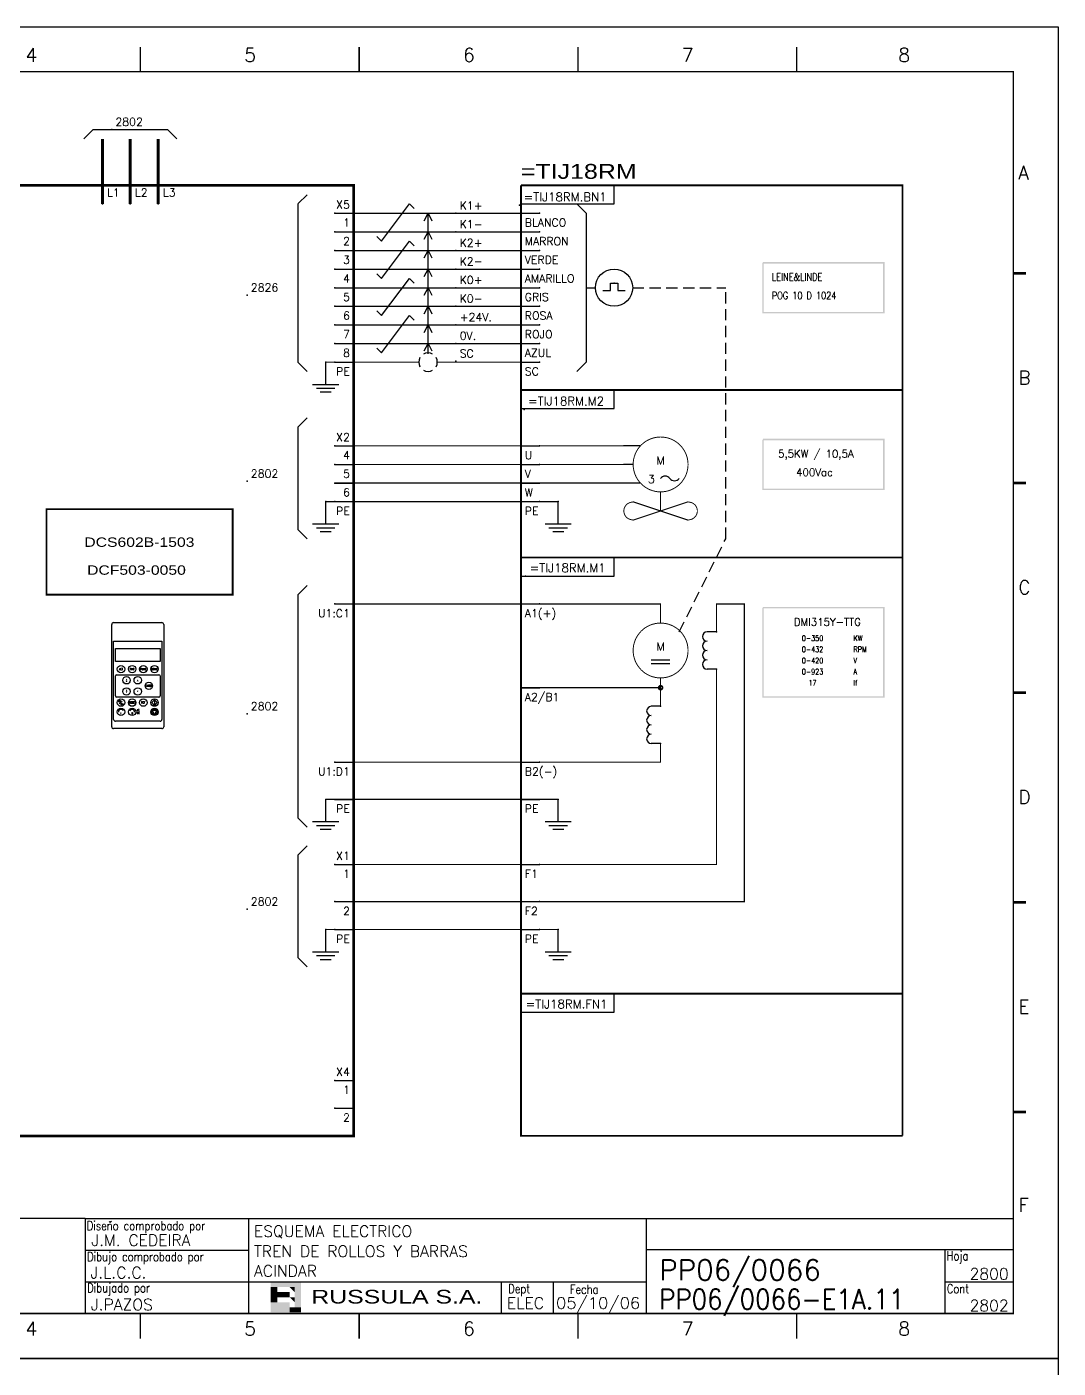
# Model space of a CAD drawing. Extents: x -4 to 416, y -4762 to 287.
# Drawn here: x 186.3 to 416.3, y -12.4 to 286.8 of the extents above; entities that cross this region are included whole.
import ezdxf
from ezdxf.enums import TextEntityAlignment as Align

# ---------------------------------------------------------------- set-up
doc = ezdxf.new("R2010")
doc.units = 0
doc.header["$LTSCALE"] = 10
doc.header["$MEASUREMENT"] = 0
doc.linetypes.add('DASHDOT', pattern=[1, 0.5, -0.25, 0, -0.25])
doc.linetypes.add('HIDDEN', pattern=[0.375, 0.25, -0.125])
doc.layers.get('0').update_dxf_attribs({"linetype": 'CONTINUOUS'})
for name, color, linetype in [('1', 7, 'CONTINUOUS'), ('10', 5, 'CONTINUOUS'), ('102', 7, 'CONTINUOUS'), ('2', 7, 'CONTINUOUS'), ('8', 1, 'CONTINUOUS'), ('9', 6, 'CONTINUOUS'), ('DIBUJO', 7, 'CONTINUOUS'), ('NODE', 7, 'CONTINUOUS')]:
    doc.layers.add(name, color=color, linetype=linetype)
doc.styles.add('HELV', font='HELVBLD.SHX', dxfattribs={"width": 1.2})
doc.styles.add('HELVETICA', font='HELV.SHX')
doc.styles.add('LABEL', font='SIMPLEX', dxfattribs={"width": 0.8, "height": 4})
doc.styles.add('ROMAND', font='ROMAND.SHX', dxfattribs={"width": 0.7})
doc.styles.add('ROMANS', font='romans')
doc.styles.get("Standard").update_dxf_attribs({"font": 'simplex'})

# ---------------------------------------------------------------- blocks, each defined once
blk = doc.blocks.new('newcajec')
at = {"layer": '1'}
for p, q in [((179.4, 20.84999999999999), (0.1303441721052074, 20.84999999999999)), ((215.2, 20.79999999999999), (215.2, 0)), ((184.6434108527132, 20.17582254554676), (184.806079472624, 20.01315011347727)), ((184.806079472624, 20.01315011347727), (185.1814685954953, 20.25090212957883)), ((179.4, 13.86666666), (215.2, 13.86666666)), ((368, 14.06084184883153), (368, 0)), ((179.4, 6.93333333), (267.6330803594942, 6.93333333)), ((267.6330803594942, 6.93333333), (302.5, 6.93333333)), ((270.6330803594942, 6.908826233307309), (270.6330803594942, 0)), ((282.0665401797471, 6.93333333), (282.0665401797471, 0)), ((368, 6.93333333), (383, 6.93333333))]:
    blk.add_line(p, q, dxfattribs=at)
for points in [[(191.5000000000001, 272.5, 0.3, 0.3, 0), (191.5000000000001, 277.9125820568927, 0.3, 0.3, 0)], [(239.5000000000001, 272.5, 0.3, 0.3, 0), (239.5000000000001, 277.9125820568927, 0.3, 0.3, 0)], [(287.5000000000001, 272.5, 0.3, 0.3, 0), (287.5000000000001, 277.9125820568927, 0.3, 0.3, 0)], [(335.5000000000001, 272.5, 0.3, 0.3, 0), (335.5000000000001, 277.9125820568927, 0.3, 0.3, 0)], [(383.0109409190372, 228.2254404700672, 0.6, 0.6, 0), (385.8182220168639, 228.2254404700672, 0.6, 0.6, 0)], [(383.0109409190372, 182.2254404700672, 0.6, 0.6, 0), (385.8182220168639, 182.2254404700672, 0.6, 0.6, 0)], [(383.0109409190372, 136.2254404700672, 0.6, 0.6, 0), (385.8182220168639, 136.2254404700672, 0.6, 0.6, 0)], [(383.0109409190372, 90.2254404700672, 0.6, 0.6, 0), (385.8182220168639, 90.2254404700672, 0.6, 0.6, 0)], [(383.0109409190372, 44.22544047006719, 0.6, 0.6, 0), (385.8182220168639, 44.22544047006719, 0.6, 0.6, 0)], [(383, 20.79999999999999, 0.3, 0.3, 0), (179.4, 20.79999999999999, 0.3, 0.3, 0), (179.4, 0, 0.3, 0.3, 0)], [(302.5, 20.79999999999999, 0.3, 0.3, 0), (302.5, 0, 0.3, 0.3, 0)], [(302.5, 14, 0.3, 0.3, 0), (383, 14, 0.3, 0.3, 0)], [(191.5000000000001, -5.50000000000002, 0.3, 0.3, 0), (191.5000000000001, -0.08741794310727435, 0.3, 0.3, 0)], [(239.5000000000001, -5.50000000000002, 0.3, 0.3, 0), (239.5000000000001, -0.08741794310727435, 0.3, 0.3, 0)], [(287.5000000000001, -5.50000000000002, 0.3, 0.3, 0), (287.5000000000001, -0.08741794310727435, 0.3, 0.3, 0)], [(335.5000000000001, -5.50000000000002, 0.3, 0.3, 0), (335.5000000000001, -0.08741794310727435, 0.3, 0.3, 0)]]:
    blk.add_lwpolyline(points, format="xyseb", dxfattribs=at)
at = {"layer": '1', "const_width": 0.3}
blk.add_lwpolyline([(0, 0), (0, 272.5), (383, 272.5), (383, 0)], close=True, dxfattribs=at)
at = {"layer": '2', "color": 14}
for p, q in [((221.418090625, 4.694274193107214), (221.418090625, 5.808488255607214)), ((221.418090625, 2.465846068107213), (221.418090625, 3.580060130607212))]:
    blk.add_line(p, q, dxfattribs=at)
for points in [[(220.05064609375, 5.808488255607214), (220.05064609375, 6.922702318107211), (226.73593046875, 5.808488255607214), (226.73593046875, 6.922702318107211)], [(221.418090625, 2.465846068107213), (220.05064609375, 2.465846068107213), (221.418090625, 5.808488255607214), (220.05064609375, 5.808488255607214)], [(221.418090625, 4.694274193107214), (224.254271875, 4.694274193107214), (221.418090625, 3.580060130607212), (224.254271875, 3.580060130607212)], [(224.254271875, 5.808488255607214), (225.3684859375, 5.808488255607214), (225.3684859375, 4.694274193107214)], [(224.254271875, 3.580060130607212), (225.3684859375, 3.580060130607212), (225.3684859375, 2.465846068107213)], [(225.3684859375, 5.808488255607214), (226.73593046875, 5.808488255607214), (225.3684859375, 1.351632005607213), (226.73593046875, 1.351632005607213)], [(224.254271875, 0.2374179431072125), (224.254271875, 2.465846068107213), (220.05064609375, 0.2374179431072125), (220.05064609375, 2.465846068107213)], [(226.73593046875, 1.351632005607213), (226.73593046875, 0.2374179431072125), (224.254271875, 1.351632005607213), (224.254271875, 0.2374179431072125)]]:
    blk.add_solid(points, dxfattribs=at)
at = {"layer": '1', "style": 'ROMANS'}
for s, p in [('4', (166.2932166301969, 274.6822757111598)), ('5', (214.2932166301969, 274.6822757111598)), ('6', (262.293216630197, 274.6822757111598)), ('7', (310.293216630197, 274.6822757111598)), ('8', (357.793216630197, 274.6822757111598)), ('A', (384.130468062106, 248.8361050328228)), ('B', (384.130468062106, 203.8361050328228)), ('C', (384.130468062106, 157.8361050328228)), ('D', (384.130468062106, 111.8361050328228)), ('E', (384.130468062106, 65.8361050328228)), ('F', (384.130468062106, 22.33610503282279)), ('4', (166.2932166301969, -4.817724288840244)), ('5', (214.2932166301969, -4.817724288840244)), ('6', (262.293216630197, -4.817724288840244)), ('7', (310.293216630197, -4.817724288840244)), ('8', (357.793216630197, -4.817724288840244))]:
    blk.add_text(s, height=3, dxfattribs=at).set_placement(p)
at = {"layer": '1', "style": 'LABEL', "width": 0.8}
for s, p in [('Diseno comprobado por', (179.7314614292997, 18.27223571085374)), ('Dibujo comprobado por', (179.8050291925395, 11.4678814488418)), ('Hoja', (368.3783582875667, 11.66394739740196)), ('Dibujado por', (179.8266890074166, 4.640500723763907)), ('Fecha', (285.7145387337263, 4.296982269486556)), ('Cont', (368.4287365512884, 4.459855685207977))]:
    blk.add_text(s, height=2, dxfattribs=at).set_placement(p)
blk.add_text('Dept', height=2, dxfattribs=at).set_placement((274.6061509242405, 4.441269529660175), align=Align.CENTER)
at = {"layer": '10', "style": 'ROMANS'}
for tag, p in [('REV41', (3.5, 18.74499999999998)), ('REV43', (77.69972273858866, 18.74499999999998)), ('REV31', (3.5, 14.58499999999999)), ('REV33', (77.69972273858866, 14.58499999999999)), ('REV21', (3.5, 10.42499999999999)), ('REV23', (77.69972273858866, 10.42499999999999)), ('REV11', (3.5, 6.265000000000002)), ('REV13', (77.69972273858866, 6.265000000000002))]:
    blk.add_attdef(tag, text='', height=2.5, dxfattribs=at).set_placement(p, align=Align.MIDDLE)
for tag, p, height in [('REV42', (7.999999999999986, 17.49499999999998), 2.5), ('SHEETNAME1', (100.5, 15.82514432423481), 2.5), ('DOCUMENTTYPE', (216.431556680333, 16.80300784715599), 2.5), ('NOTA', (305.324267012746, 15.80181941457773), 3), ('REV32', (7.999999999999986, 13.33499999999999), 2.5), ('DESIGNCHECK', (180.7368689439597, 14.83229733012664), 2.5), ('OBJECT', (216.431556680333, 12.40274635088354), 2.5), ('SHEETNAME2', (100.5, 11.66514432423481), 2.5), ('ORDER', (305.324267012746, 7.301819414577723), 4.5), ('REV22', (7.999999999999986, 9.174999999999999), 2.5), ('SHEETNAME3', (100.5, 7.505144324234807), 2.5), ('DRAWINGCHECK', (180.5313437479052, 7.714149530439984), 2.5), ('CUSTOMER', (216.431556680333, 8.084891464683468), 2.5), ('REV12', (7.999999999999986, 5.015000000000002), 2.5), ('SHEETNAME4', (100.5, 3.345144324234811), 2.5), ('USER', (180.634361454448, 0.7089454855303376), 2.5), ('DEPARTMENT', (271.9308878022507, 1.045088830057653), 2.5), ('DOCUMENT_ID', (305.324267012746, 0.9341589120460885), 4.4)]:
    blk.add_attdef(tag, p, '', height=height, dxfattribs=at)
for tag, width, p, p2 in [('REV44', 1.221199022953692, (84.52509332113708, 17.49499999999998), (98.48165358346499, 17.49499999999998)), ('REV34', 1.221199022953692, (84.52509332113708, 13.33499999999998), (98.48165358346499, 13.33499999999998)), ('REV24', 1.221199022953692, (84.52509332113708, 9.174999999999988), (98.48165358346499, 9.174999999999988)), ('REV14', 1.221199022953692, (84.52509332113708, 5.014999999999999), (98.48165358346499, 5.014999999999999)), ('CREATED2', 7.039914616041486, (282.7069601254168, 1.045088830057653), (301.1448317388588, 1.045088830057653))]:
    blk.add_attdef(tag, text='', height=2.5, dxfattribs=dict(at, width=width)).set_placement(p, p2, align=Align.FIT)
for tag, p in [('SHEET', (382, 7.433333330000005)), ('NEXTSHEET', (382, 0.5000000000000018))]:
    blk.add_attdef(tag, text='', height=2.5, dxfattribs=at).set_placement(p, align=Align.RIGHT)
at = {"layer": 'DIBUJO', "color": 14, "style": 'HELVETICA', "width": 1.3}
blk.add_text('RUSSULA S.A.', height=3, dxfattribs=at).set_placement((229, 2.191446348186597))
blk = doc.blocks.new('NOD', base_point=(237.5, 170))
at = {"layer": 'NODE'}
blk.add_point((237.5, 170), dxfattribs=at)
blk = doc.blocks.new('$PP313')
at = {"layer": '2'}
blk.add_blockref('NOD', (0, 0), dxfattribs=at)
at = {"layer": '8'}
blk.add_attdef('1A', (1, -3.324999999999989), '', height=2.15, dxfattribs=at)
at = {"layer": '9'}
blk.add_attdef('ID', (1, 1), '', height=2.15, dxfattribs=at)
blk = doc.blocks.new('$$PLU21')
blk.add_line((0, -2.5), (2.842170943040401e-14, 2.5))
at = {"layer": '2'}
for p in [(2.842170943040401e-14, 2.5), (0, -2.5)]:
    blk.add_blockref('NOD', p, dxfattribs=at)
at = {"layer": '8'}
blk.add_attdef('*A', (1.25, -0.5), '', height=2.15, dxfattribs=at)
at = {"layer": '9'}
blk.add_attdef('ID', text='', height=2.15, dxfattribs=at).set_placement((-1.25, -0.5), align=Align.RIGHT)
blk = doc.blocks.new('$060303')
at = {"layer": '2'}
for p, q in [((0, 0), (2.5, 0)), ((0, -10), (2.5, -10))]:
    blk.add_line(p, q, dxfattribs=at)
for centre, end in [((2.5, -1.25), 90), ((2.5, -3.75), 90.00000000000001), ((2.5, -6.25), 90.00000000000001), ((2.5, -8.75), 90.00000000000001)]:
    blk.add_arc(centre, 1.25, 270, end, dxfattribs=at)
for p in [(0, 0), (0, -10)]:
    blk.add_blockref('NOD', p, dxfattribs=at)
at = {"layer": '8'}
for tag, p in [('1A', (1.5, -3.324999999999989)), ('2A', (1.5, -13.32499999999999))]:
    blk.add_attdef(tag, text='', height=2.15, dxfattribs=at).set_placement(p, align=Align.RIGHT)
at = {"layer": '9'}
blk.add_attdef('ID', text='', height=2.15, dxfattribs=at).set_placement((0, 1.175000000000011), align=Align.CENTER)
blk = doc.blocks.new('$$PLR12')
blk.add_line((-2.5, 0), (2.5, 0))
at = {"layer": '2'}
for p in [(-2.5, 0), (2.5, 0)]:
    blk.add_blockref('NOD', p, dxfattribs=at)
at = {"layer": '8'}
blk.add_attdef('*A', text='', height=2.15, dxfattribs=at).set_placement((1.5, -3.574999999999989), align=Align.RIGHT)
at = {"layer": '9'}
blk.add_attdef('ID', text='', height=2.15, dxfattribs=at).set_placement((1.5, 1.25), align=Align.RIGHT)
blk = doc.blocks.new('$021501')
at = {"layer": '2'}
for p, q in [((0, -6), (0, 0)), ((-3.5, -6), (3.5, -6)), ((-2.5, -7), (2.5, -7)), ((-1.5, -8), (1.5, -8))]:
    blk.add_line(p, q, dxfattribs=at)
blk.add_blockref('NOD', (0, 0), dxfattribs=at)
blk = doc.blocks.new('$$PLL21')
blk.add_line((-2.5, 0), (2.5, 0))
at = {"layer": '2'}
for p in [(-2.5, 0), (2.5, 0)]:
    blk.add_blockref('NOD', p, dxfattribs=at)
at = {"layer": '8'}
blk.add_attdef('*A', (-1.5, -3.574999999999989), '', height=2.15, dxfattribs=at)
at = {"layer": '9'}
blk.add_attdef('ID', (-1.5, 1.25), '', height=2.15, dxfattribs=at)
blk = doc.blocks.new('DOT', base_point=(355.25, 185))
at = {"layer": '2'}
blk.add_lwpolyline([(355, 185, 0.25, 0.25, 2.502154082895779), (355.237515595764, 185.2496880847195, 0.25, 0.25, 0.3996556434456849)], format="xyseb", close=True, dxfattribs=at)
blk = doc.blocks.new('$020501')
at = {"layer": '2'}
for p, q in [((-2, 1), (0, 0)), ((0, 0), (-2, -1))]:
    blk.add_line(p, q, dxfattribs=at)
blk = doc.blocks.new('$030107')
at = {"layer": '102'}
for centre, start, end in [((0, 0), 150.0000000000002, 209.9999999999999), ((0, 0), 60.00000000000018, 119.9999999999999), ((0, 0), 330.0000000000002, 29.99999999999989), ((0, -2.842170943040401e-14), 240.0000000000001, 299.9999999999998)]:
    blk.add_arc(centre, 2.500000000000008, start, end, dxfattribs=at)
blk = doc.blocks.new('$021325')
at = {"layer": '2'}
for p, q in [((-1, 0), (1, 0)), ((-1, -2), (-1, 0)), ((1, 0), (1, -2)), ((-3, -2), (-1, -2)), ((1, -2), (3, -2))]:
    blk.add_line(p, q, dxfattribs=at)
blk.add_blockref('NOD', (0, 0), dxfattribs=at)

msp = doc.modelspace()

# ---------------------------------------------------------------- linework, layer by layer
at = {"layer": '2'}
for p, q in [((199.0261673588232, 261.7737394241926), (201.1009814122814, 263.8485534776508)), ((201.1009814122814, 263.8485534776508), (217.6994938399468, 263.8485534776508)), ((217.6994938399468, 263.8485534776508), (219.774307893405, 261.7737394241926)), ((248.8217046418197, 249.3248551034434), (246.8198144643482, 247.3229649259721)), ((246.7468905883616, 247.1469111155438), (246.7468905883616, 211.978202141196)), ((265.4202170694851, 238.9507848361525), (271.6446592298597, 247.2500410499852)), ((271.6446592298597, 247.2500410499852), (272.6820662565889, 246.2126340232562)), ((308.9913121921072, 247.2500410499852), (311.0661262455653, 245.1752269965271)), ((259.1957749091106, 245.1752269965271), (296.5424278713581, 245.1752269965271)), ((275.7942873367761, 213.8007441426155), (275.7942873367761, 245.1752269965271)), ((311.0661262455653, 245.1752269965271), (311.0661262455653, 211.978202141196)), ((259.1957749091106, 241.0255988896107), (296.5424278713581, 241.0255988896107)), ((264.3828100427562, 239.9881918628816), (265.4202170694851, 238.9507848361525)), ((259.1957749091106, 236.8759707826943), (296.5424278713581, 236.8759707826943)), ((265.4202170694851, 230.6515286223197), (271.6446592298597, 238.9507848361525)), ((271.6446592298597, 238.9507848361525), (272.6820662565889, 237.9133778094234)), ((259.1957749091106, 232.7263426757779), (296.5424278713581, 232.7263426757779)), ((264.3828100427562, 231.6889356490489), (265.4202170694851, 230.6515286223197)), ((265.4202170694851, 222.352272408487), (271.6446592298597, 230.6515286223197)), ((271.6446592298597, 230.6515286223197), (272.6820662565889, 229.6141215955906)), ((259.1957749091106, 228.5767145688615), (296.5424278713581, 228.5767145688615)), ((311.0661262455653, 228.5767145688615), (313.1409402990235, 228.5767145688615)), ((259.1957749091106, 224.4270864619452), (296.5424278713581, 224.4270864619452)), ((264.3828100427562, 223.3896794352161), (265.4202170694851, 222.352272408487)), ((265.4202170694851, 214.0530161946542), (271.6446592298597, 222.352272408487)), ((271.6446592298597, 222.352272408487), (272.6820662565889, 221.3148653817579)), ((259.1957749091106, 220.2774583550288), (296.5424278713581, 220.2774583550288)), ((259.1957749091106, 216.1278302481124), (296.5424278713581, 216.1278302481124)), ((264.3828100427562, 215.0904232213833), (265.4202170694851, 214.0530161946542)), ((246.7468905883616, 211.978202141196), (248.8217046418197, 209.9033880877378)), ((311.0661262455653, 211.978202141196), (308.9913121921072, 209.9033880877378)), ((248.8217046418197, 199.5293178204469), (246.7468905883616, 197.4545037669887)), ((246.7468905883616, 197.4545037669887), (246.7468905883616, 174.6315491789487)), ((323.0252134090263, 193.3048756600724), (319.365382459398, 193.3048756600724)), ((321.4401965128562, 189.155247553156), (319.365382459398, 189.155247553156)), ((323.0252134090263, 185.0056194462396), (319.365382459398, 185.0056194462396)), ((246.7468905883616, 174.6315491789487), (248.8217046418197, 172.5567351254905)), ((248.8217046418197, 162.1826648581995), (246.7468905883616, 160.1078508047414)), ((246.7468905883616, 160.1078508047414), (246.7468905883616, 110.3123135217449)), ((205.2506095191978, 130.6454912456351), (205.2506095191978, 153.4684458336751)), ((205.6655723298894, 153.8834086443668), (216.4546054078718, 153.8834086443668)), ((216.8695682185636, 153.4684458336751), (216.8695682185636, 130.6454912456351)), ((205.6655723298894, 132.3053424884016), (205.6655723298894, 149.7337805374504)), ((205.6655723298894, 149.7337805374504), (216.4546054078718, 149.7337805374504)), ((216.4546054078718, 149.7337805374504), (216.4546054078718, 132.3053424884016)), ((206.0805351405809, 148.0739292946839), (216.0396425971802, 148.0739292946839)), ((206.0805351405809, 145.1691896198424), (206.0805351405809, 148.0739292946839)), ((216.0396425971802, 148.0739292946839), (216.0396425971802, 145.1691896198424)), ((216.0396425971802, 145.1691896198424), (206.0805351405809, 145.1691896198424)), ((325.5898246197726, 145.584152430534), (329.7394527266889, 145.584152430534)), ((325.5898246197726, 144.7824704716732), (329.7394527266889, 144.7824704716732)), ((206.0805351405809, 137.5338739031163), (206.0805351405809, 142.015472258586)), ((206.3295128269962, 142.2644499450009), (215.7906649107655, 142.2644499450009)), ((216.0396425971802, 142.015472258586), (216.0396425971802, 137.5338739031163)), ((215.7906649107655, 137.2848962167013), (206.3295128269962, 137.2848962167013)), ((207.6143498723017, 136.2839453413688), (206.9050086750698, 135.7324555492019)), ((214.7947541651055, 136.6624520006638), (214.1723099490679, 136.0400077846264)), ((214.1723099490679, 136.0400077846264), (214.7947541651055, 135.4175635685889)), ((215.4171983811429, 136.0400077846264), (214.7947541651055, 136.6624520006638)), ((214.7947541651055, 136.454970595318), (214.7947541651055, 135.6250449739347)), ((214.7947541651055, 135.4175635685889), (215.4171983811429, 136.0400077846264)), ((216.0396425971802, 131.89037967771), (206.0805351405809, 131.89037967771)), ((214.2798984277092, 134.3030851048073), (214.7947541651055, 133.3427495151307)), ((215.3045017690137, 134.3030851048073), (214.2798984277092, 134.3030851048073)), ((214.7947541651055, 133.3427495151307), (215.3045017690137, 134.3030851048073)), ((216.4546054078718, 130.2305284349434), (205.6655723298894, 130.2305284349434)), ((246.7468905883616, 110.3123135217449), (248.8217046418197, 108.2374994682867)), ((248.8217046418197, 104.0878713613703), (246.7468905883616, 102.0130573079121)), ((246.7468905883616, 102.0130573079121), (246.7468905883616, 79.19010271987206)), ((246.7468905883616, 79.19010271987206), (248.8217046418197, 77.11528866641385))]:
    msp.add_line(p, q, dxfattribs=at)
at = {"layer": '2', "color": 3}
for p, q in [((317.2905684059398, 247.2500410499852), (317.2905684059398, 251.3996691569016)), ((296.5424278713581, 247.2500410499852), (317.2905684059398, 247.2500410499852)), ((317.2905684059398, 201.6041318739051), (317.2905684059398, 205.7537599808215)), ((296.5424278713581, 201.6041318739051), (317.2905684059398, 201.6041318739051)), ((317.2905684059398, 164.2574789116577), (317.2905684059398, 168.4071070185741)), ((296.5424278713581, 164.2574789116577), (317.2905684059398, 164.2574789116577)), ((317.2905684059398, 66.97288410950046), (317.2905684059398, 71.12251221641681)), ((296.5424278713581, 66.97288410950046), (317.2905684059398, 66.97288410950046))]:
    msp.add_line(p, q, dxfattribs=at)
at = {"layer": '2', "linetype": 'HIDDEN'}
for p, q in [((321.4401965128562, 228.5767145688615), (342.1883370474382, 228.5767145688615)), ((342.1883370474382, 172.5567351254905), (342.1883370474382, 228.5767145688615)), ((331.8142667801471, 151.8085945909086), (342.1883370474382, 172.5567351254905))]:
    msp.add_line(p, q, dxfattribs=at)
at = {"layer": '2'}
for points in [[(203.1757954657396, 261.7737394241926, 0.66394049710662, 0.66394049710662, 0), (203.1757954657396, 247.2500410499852, 0.66394049710662, 0.66394049710662, 0)], [(209.4002376261141, 261.7737394241926, 0.66394049710662, 0.66394049710662, 0), (209.4002376261141, 247.2500410499852, 0.66394049710662, 0.66394049710662, 0)], [(215.6246797864887, 261.7737394241926, 0.66394049710662, 0.66394049710662, 0), (215.6246797864887, 247.2500410499852, 0.66394049710662, 0.66394049710662, 0)], [(255.0461468021943, 193.3048756600724, 0.2489776864149825, 0.2489776864149825, 0), (323.0793528295016, 193.3048756600724, 0.2489776864149825, 0.2489776864149825, 0)], [(255.0461468021943, 189.155247553156, 0.2489776864149825, 0.2489776864149825, 0), (321.4401965128562, 189.155247553156, 0.2489776864149825, 0.2489776864149825, 0)], [(255.0461468021943, 185.0056194462396, 0.2489776864149825, 0.2489776864149825, 0), (323.0186538243747, 185.0056194462396, 0.2489776864149825, 0.2489776864149825, 0)], [(252.9713327487361, 180.8559913393232, 0.2489776864149825, 0.2489776864149825, 0), (304.8416840851908, 180.8559913393232, 0.2489776864149825, 0.2489776864149825, 0)], [(321.4401965128562, 176.8101039350798, 0.2074814053458187, 0.2074814053458187, -0.414213562373095), (319.469123162071, 178.7811772858651, 0.2074814053458187, 0.2074814053458187, -0.414213562373095), (321.4401965128562, 180.7522506366503, 0.2074814053458187, 0.2074814053458187, -1)], [(321.4401965128562, 180.8559913393232, 0.2489776864149825, 0.2489776864149825, 0), (333.8890808336052, 176.7063632324069, 0.2489776864149825, 0.2489776864149825, 0)], [(321.4401965128562, 176.7063632324069, 0.2489776864149825, 0.2489776864149825, 0), (333.8890808336052, 180.8559913393232, 0.2489776864149825, 0.2489776864149825, 0)], [(333.8890808336052, 176.8101039350798, 0.2074814053458187, 0.2074814053458187, 0.414213562373095), (335.8601541843907, 178.7811772858651, 0.2074814053458187, 0.2074814053458187, 0.414213562373095), (333.8890808336052, 180.7522506366503, 0.2074814053458187, 0.2074814053458187, 1)], [(190.7269111449905, 179.1961400965567, 0.398364298263972, 0.398364298263972, 0), (232.2231922141541, 179.1961400965567, 0.398364298263972, 0.398364298263972, 0), (232.2231922141541, 160.1078508047414, 0.398364298263972, 0.398364298263972, 0), (190.7269111449905, 160.1078508047414, 0.398364298263972, 0.398364298263972, 0), (190.7269111449905, 179.1961400965567, 0.398364298263972, 0.398364298263972, 0)], [(340.1135229939798, 151.8085945909086, 0.2489776864149825, 0.2489776864149825, 0), (340.1135229939798, 158.0330367512831, 0.2489776864149825, 0.2489776864149825, 0), (346.3379651543545, 158.0330367512831, 0.2489776864149825, 0.2489776864149825, 0), (346.3379651543545, 91.63898704062116, 0.2489776864149825, 0.2489776864149825, 0), (255.0461468021943, 91.63898704062116, 0.2489776864149825, 0.2489776864149825, 0)], [(327.6646386732307, 153.8834086443668, 0.2489776864149825, 0.2489776864149825, 0), (327.6646386732307, 158.0330367512831, 0.2489776864149825, 0.2489776864149825, 0), (255.0461468021943, 158.0330367512831, 0.2489776864149825, 0.2489776864149825, 0)], [(255.0461468021943, 99.93824325445391, 0.2489776864149825, 0.2489776864149825, 0), (340.1135229939798, 99.93824325445391, 0.2489776864149825, 0.2489776864149825, 0), (340.1135229939798, 143.5093383770758, 0.2489776864149825, 0.2489776864149825, 0)], [(327.6646386732307, 141.4345243236177, 0.2489776864149825, 0.2489776864149825, 0), (327.6646386732307, 139.3597102701595, 0.2489776864149825, 0.2489776864149825, 0), (296.5424278713581, 139.3597102701595, 0.2489776864149825, 0.2489776864149825, 0)], [(327.6646386732307, 139.3597102701595, 0.2489776864149825, 0.2489776864149825, 0), (327.6646386732307, 135.2100821632431, 0.2489776864149825, 0.2489776864149825, 0)], [(327.6646386732307, 126.9108259494104, 0.2489776864149825, 0.2489776864149825, 0), (327.6646386732307, 122.761197842494, 0.2489776864149825, 0.2489776864149825, 0), (255.0461468021943, 122.761197842494, 0.2489776864149825, 0.2489776864149825, 0)], [(252.9713327487361, 114.4619416286612, 0.2489776864149825, 0.2489776864149825, 0), (304.8416840851908, 114.4619416286612, 0.2489776864149825, 0.2489776864149825, 0)], [(252.9713327487361, 85.4145448802466, 0.2489776864149825, 0.2489776864149825, 0), (304.8416840851908, 85.4145448802466, 0.2489776864149825, 0.2489776864149825, 0)]]:
    msp.add_lwpolyline(points, format="xyseb", dxfattribs=at)
at = {"layer": '2', "color": 3, "linetype": 'DASHDOT'}
for points in [[(159.6047003431176, 251.3996691569016, 0.5809479349682924, 0.5809479349682924, 0), (259.1957749091106, 251.3996691569016, 0.5809479349682924, 0.5809479349682924, 0), (259.1957749091106, 39.35416463199662, 0.5809479349682924, 0.5809479349682924, 0), (159.6047003431176, 39.35416463199662, 0.5809479349682924, 0.5809479349682924, 0), (159.6047003431176, 251.3996691569016, 0.5809479349682924, 0.5809479349682924, 0)], [(381.6098040631436, 39.41906216929767, 0.4149628106916375, 0.4149628106916375, 0), (296.5424278713581, 39.41906216929767, 0.4149628106916375, 0.4149628106916375, 0), (296.5424278713581, 251.3996691569016, 0.4149628106916375, 0.4149628106916375, 0)], [(296.5424278713581, 251.3996691569016, 0.4149628106916375, 0.4149628106916375, 0), (381.6098040631436, 251.3996691569016, 0.4149628106916375, 0.4149628106916375, 0), (381.6098040631436, 39.41906216929767, 0.4149628106916375, 0.4149628106916375, 0)], [(296.5424278713581, 205.7537599808215, 0.4149628106916375, 0.4149628106916375, 0), (381.6098040631436, 205.7537599808215, 0.4149628106916375, 0.4149628106916375, 0)], [(296.5424278713581, 168.4071070185741, 0.4149628106916375, 0.4149628106916375, 0), (381.6098040631436, 168.4071070185741, 0.4149628106916375, 0.4149628106916375, 0)], [(296.5424278713581, 71.12251221641681, 0.4149628106916375, 0.4149628106916375, 0), (381.6098040631436, 71.12251221641681, 0.4149628106916375, 0.4149628106916375, 0)]]:
    msp.add_lwpolyline(points, format="xyseb", dxfattribs=at)
at = {"layer": '2', "linetype": 'HIDDEN'}
for points in [[(252.9713327487361, 211.9782021411961, 0.2489776864149825, 0.2489776864149825, 0), (273.7194732833179, 211.9782021411961, 0.2489776864149825, 0.2489776864149825, 0)], [(277.8691013902342, 211.9782021411961, 0.2489776864149825, 0.2489776864149825, 0), (300.6920559782744, 211.9782021411961, 0.2489776864149825, 0.2489776864149825, 0)], [(327.6646386732307, 178.7811772858651, 0.2489776864149825, 0.2489776864149825, 0), (327.6646386732307, 182.9308053927814, 0.2489776864149825, 0.2489776864149825, 0)]]:
    msp.add_lwpolyline(points, format="xyseb", dxfattribs=at)
at = {"layer": '2'}
for points in [[(321.5439372155292, 189.155247553156, 0.2074814053458187, 0.2074814053458187, 1), (333.7853401309325, 189.155247553156, 0.2074814053458187, 0.2074814053458187, 1)], [(321.5439372155292, 147.6589664839922, 0.2074814053458187, 0.2074814053458187, 1), (333.7853401309325, 147.6589664839922, 0.2074814053458187, 0.2074814053458187, 1)]]:
    msp.add_lwpolyline(points, format="xyseb", close=True, dxfattribs=at)
for centre, radius in [((317.2905684059398, 228.5767145688615), 4.149628106916374), ((207.325423572656, 143.5093383770758), 0.829925621383275), ((209.8152004368057, 143.5093383770758), 0.829925621383275), ((212.3049773009555, 143.5093383770758), 0.829925621383275), ((214.7947541651055, 143.5093383770758), 0.829925621383275), ((208.5703120047307, 141.019561512926), 0.829925621383275), ((211.0600888688807, 141.019561512926), 0.829925621383275), ((208.5703120047307, 138.5297846487762), 0.829925621383275), ((211.0600888688807, 138.5297846487762), 0.829925621383275), ((213.5498657330305, 139.7746730808511), 0.829925621383275), ((207.325423572656, 136.0400077846264), 0.829925621383275), ((207.325423572656, 133.9651937311682), 0.829925621383275), ((209.8152004368057, 136.0400077846264), 0.829925621383275), ((209.8152004368057, 133.9651937311682), 0.829925621383275), ((212.3049773009555, 136.0400077846264), 0.829925621383275), ((214.7947541651055, 136.0400077846264), 0.829925621383275), ((214.7947541651055, 133.9651937311682), 0.829925621383275), ((214.7947541651055, 133.9651937311682), 0.6224442160374563)]:
    msp.add_circle(centre, radius, dxfattribs=at)
for centre, radius, start, end in [((246.9958682747766, 247.1469111155438), 0.2489776864149825, 135, 180), ((328.70204569996, 185.2649712029219), 1.296758783411367, 36.86989764584663, 143.1301023541534), ((330.7768597534181, 186.8210817430155), 1.296758783411367, 216.8698976458466, 323.1301023541534), ((205.6655723298894, 153.4684458336751), 0.4149628106916375, 90, 180), ((216.4546054078718, 153.4684458336751), 0.4149628106916375, 0, 90), ((206.3295128269962, 142.015472258586), 0.2489776864149825, 90, 180), ((215.7906649107655, 142.015472258586), 0.2489776864149825, 0, 90), ((206.3295128269962, 137.5338739031163), 0.2489776864149825, 180, 270), ((215.7906649107655, 137.5338739031163), 0.2489776864149825, 270, 0), ((206.0805351405809, 132.3053424884016), 0.4149628106916375, 180, 270), ((207.325423572656, 133.9651937311682), 0.5508370848500634, 25.19740898008418, 188.5605633170801), ((209.8152004368057, 133.9651937311682), 0.5508370848500634, 351.4394366829199, 154.8025910199188), ((216.0396425971802, 132.3053424884016), 0.4149628106916375, 270, 0), ((205.6655723298894, 130.6454912456351), 0.4149628106916375, 180, 270), ((216.4546054078718, 130.6454912456351), 0.4149628106916375, 270, 0)]:
    msp.add_arc(centre, radius, start, end, dxfattribs=at)
for points in [[(208.3628305993849, 141.019561512926), (208.7777934100767, 141.019561512926), (208.5703120047307, 141.4345243236177)], [(208.3628305993849, 140.6045987022344), (208.7777934100767, 140.6045987022344), (208.5703120047307, 141.019561512926)], [(210.8526074635349, 140.8120801075802), (211.2675702742265, 140.8120801075802), (211.0600888688807, 141.2270429182718)], [(208.3628305993849, 138.9447474594678), (208.7777934100767, 138.9447474594678), (208.5703120047307, 138.5297846487762)], [(208.3628305993849, 138.5297846487762), (208.7777934100767, 138.5297846487762), (208.5703120047307, 138.1148218380846)], [(210.8526074635349, 138.737266054122), (211.2675702742265, 138.737266054122), (211.0600888688807, 138.3223032434304)], [(207.8233447110208, 134.2000064103762), (207.5310389082437, 134.373740125435), (207.6303543650428, 134.5294243165442), (207.6314830277946, 134.5294243165442)], [(209.3172792984408, 134.2000064103762), (209.609585101218, 134.373740125435), (209.5102696444189, 134.5294243165442), (209.5091409816673, 134.5294243165442)]]:
    msp.add_solid(points, dxfattribs=at)
for points in [[(350.3216081369944, 222.8420071670378), (350.6535783855475, 223.1739774155911), (350.3216081369944, 234.1400553898206), (350.6535783855475, 234.1400553898206)], [(350.4875932612709, 234.3060405140972), (350.4875932612709, 233.974070265544), (377.6261610805041, 234.3060405140972), (377.2941908319507, 233.974070265544)], [(377.6261610805041, 234.3060405140972), (377.2941908319507, 233.974070265544), (377.6261610805041, 222.8420071670378), (377.2941908319507, 223.1739774155911)], [(377.6261610805041, 222.8420071670378), (377.2941908319507, 223.1739774155911), (350.3216081369944, 222.8420071670378), (350.6535783855475, 223.1739774155911)], [(350.3216081369944, 183.4205401513322), (350.6535783855475, 183.7525103998855), (350.3216081369944, 194.718588374115), (350.6535783855475, 194.718588374115)], [(350.4875932612709, 194.8845734983916), (350.4875932612709, 194.5526032498384), (377.6261610805041, 194.8845734983916), (377.2941908319507, 194.5526032498384)], [(377.6261610805041, 194.8845734983916), (377.2941908319507, 194.5526032498384), (377.6261610805041, 183.4205401513322), (377.2941908319507, 183.7525103998855)], [(377.6261610805041, 183.4205401513322), (377.2941908319507, 183.7525103998855), (350.3216081369944, 183.4205401513322), (350.6535783855475, 183.7525103998855)], [(350.3216081369944, 137.1189110924246), (350.6535783855475, 137.4508813409779), (350.3216081369944, 157.2031111298999), (350.6535783855475, 157.2031111298999)], [(350.4875932612709, 157.3690962541765), (350.4875932612709, 157.0371260056232), (377.6261610805041, 157.3690962541765), (377.2941908319507, 157.0371260056232)], [(377.6261610805041, 157.3690962541765), (377.2941908319507, 157.0371260056232), (377.6261610805041, 137.1189110924246), (377.2941908319507, 137.4508813409779)], [(377.6261610805041, 137.1189110924246), (377.2941908319507, 137.4508813409779), (350.3216081369944, 137.1189110924246), (350.6535783855475, 137.4508813409779)]]:
    msp.add_trace(points, dxfattribs=at)
at = {"layer": 'DIBUJO'}
for points in [[(-3.675229357798329, 286.7625820568917), (416.3247706422017, 286.7625820568917), (416.3247706422017, -10.23741794310826), (-3.675229357798329, -10.23741794310826), (-3.675229357798329, 286.7625820568917)], [(-3.675229357798344, -10.23741794310826), (416.3247706422017, -10.23741794310826), (416.3247706422017, -307.2374179431083), (-3.675229357798344, -307.2374179431083), (-3.675229357798344, -10.23741794310826)]]:
    msp.add_lwpolyline(points, dxfattribs=at)

# ---------------------------------------------------------------- block references
at = {"layer": '2', "color": 7}
ref = msp.add_blockref('newcajec', (17.00000000000001, -0.2181060348921902), dxfattribs=dict(at, xscale=1.016442892079945, yscale=1.016442892079945, zscale=1.016442892079945))
ref.add_attrib('USER', 'J.PAZOS', (200.6045127657732, 0.502496564747287), dxfattribs={"layer": '10', "height": 2.541107230199862, "style": 'ROMANS'})
ref.add_attrib('DRAWINGCHECK', 'J.L.C.C.', (200.4998011501995, 7.622886423765376), dxfattribs={"layer": '10', "height": 2.541107230199862, "style": 'ROMANS'})
ref.add_attrib('DESIGNCHECK', 'J.M. CEDEIRA', (200.7087057748724, 14.85807715953138), dxfattribs={"layer": '10', "height": 2.541107230199862, "style": 'ROMANS'})
ref.add_attrib('DOCUMENT_ID', 'PP06/0066-E1A.11', (327.3446809846248, 0.7314131513301909), dxfattribs={"layer": '10', "height": 4.472348725151758, "style": 'ROMANS', "width": 0.9})
ref.add_attrib('ORDER', 'PP06/0066', (327.3446809846248, 7.203776408306682), dxfattribs={"layer": '10', "height": 4.573993014359752, "style": 'ROMANS'})
ref.add_attrib('CUSTOMER', 'ACINDAR', (236.9903174095222, 7.999724427623136), dxfattribs={"layer": '10', "height": 2.541107230199862, "style": 'ROMANS'})
ref.add_attrib('OBJECT', 'TREN DE ROLLOS Y BARRAS', (236.9903174095222, 12.38857733573386), dxfattribs={"layer": '10', "height": 2.541107230199862, "style": 'ROMANS'})
ref.add_attrib('DOCUMENTTYPE', 'ESQUEMA ELECTRICO', (236.9903174095222, 16.86119185691305), dxfattribs={"layer": '10', "height": 2.541107230199862, "style": 'ROMANS'})
ref.add_attrib('CREATED2', '05/10/06', dxfattribs={"layer": '10', "height": 2.541107230199862, "style": 'ROMANS', "width": 0.9619759102665372}).set_placement((304.3554801610083, 0.8441670780120569), (323.096523707574, 0.8441670780120569), align=Align.FIT)
ref.add_attrib('DEPARTMENT', 'ELEC', (293.4022180435866, 0.8441670780120569), dxfattribs={"layer": '10', "height": 2.541107230199862, "style": 'ROMANS'})
ref.add_attrib('NEXTSHEET', '2802', dxfattribs={"layer": '10', "height": 2.541107230199862, "style": 'ROMANS'}).set_placement((405.2811847745389, 0.2901154111477844), align=Align.RIGHT)
ref.add_attrib('SHEET', '2800', dxfattribs={"layer": '10', "height": 2.541107230199862, "style": 'ROMANS'}).set_placement((405.2811847745389, 7.337452792847262), align=Align.RIGHT)
at = {"layer": '2'}
ref = msp.add_blockref('$PP313', (205.2506095191978, 263.8485534776508), dxfattribs=dict(at, xscale=0.829925621383275, yscale=0.829925621383275, zscale=0.829925621383275))
ref.add_attrib('ID', '2802', (206.0805351405809, 264.6784790990341), dxfattribs={"layer": '9', "height": 1.784340085974041})
for name, p, xscale, yscale, zscale, values in [('$$PLU21', (203.1757954657396, 249.3248551034434), 0.829925621383275, 0.829925621383275, 0.829925621383275, {'*A': 'L1'}), ('$$PLU21', (209.4002376261141, 249.3248551034434), 0.829925621383275, 0.829925621383275, 0.829925621383275, {'*A': 'L2'}), ('$$PLU21', (215.6246797864887, 249.3248551034434), 0.829925621383275, 0.829925621383275, 0.829925621383275, {'*A': 'L3'}), ('$$PLR12', (257.1209608556525, 245.1752269965271), 0.829925621383275, 0.829925621383275, 0.829925621383275, {'ID': 'X5', '*A': '1'}), ('$$PLL21', (298.6172419248163, 245.1752269965271), 0.8299256213832944, 0.8299256213832944, 0.8299256213832944, {'*A': 'BLANCO'}), ('$$PLR12', (257.1209608556525, 241.0255988896107), 0.829925621383275, 0.829925621383275, 0.829925621383275, {'*A': '2'}), ('$$PLL21', (298.6172419248163, 241.0255988896107), 0.8299256213832944, 0.8299256213832944, 0.8299256213832944, {'*A': 'MARRON'}), ('$$PLR12', (257.1209608556525, 236.8759707826943), 0.829925621383275, 0.829925621383275, 0.829925621383275, {'*A': '3'}), ('$$PLL21', (298.6172419248163, 236.8759707826943), 0.8299256213832944, 0.8299256213832944, 0.8299256213832944, {'*A': 'VERDE'}), ('$$PLR12', (257.1209608556525, 232.7263426757779), 0.829925621383275, 0.829925621383275, 0.829925621383275, {'*A': '4'}), ('$$PLL21', (298.6172419248163, 232.7263426757779), 0.8299256213832944, 0.8299256213832944, 0.8299256213832944, {'*A': 'AMARILLO'}), ('$$PLR12', (257.1209608556525, 228.5767145688615), 0.829925621383275, 0.829925621383275, 0.829925621383275, {'*A': '5'}), ('$$PLL21', (298.6172419248163, 228.5767145688615), 0.8299256213832944, 0.8299256213832944, 0.8299256213832944, {'*A': 'GRIS'}), ('$$PLR12', (257.1209608556525, 224.4270864619452), 0.829925621383275, 0.829925621383275, 0.829925621383275, {'*A': '6'}), ('$$PLL21', (298.6172419248163, 224.4270864619452), 0.8299256213832944, 0.8299256213832944, 0.8299256213832944, {'*A': 'ROSA'}), ('$$PLR12', (257.1209608556525, 220.2774583550288), 0.829925621383275, 0.829925621383275, 0.829925621383275, {'*A': '7'}), ('$$PLL21', (298.6172419248163, 220.2774583550288), 0.8299256213832944, 0.8299256213832944, 0.8299256213832944, {'*A': 'ROJO'}), ('$$PLR12', (257.1209608556525, 216.1278302481124), 0.829925621383275, 0.829925621383275, 0.829925621383275, {'*A': '8'}), ('$$PLL21', (298.6172419248163, 216.1278302481124), 0.8299256213832944, 0.8299256213832944, 0.8299256213832944, {'*A': 'AZUL'}), ('$$PLR12', (257.1209608556525, 211.9782021411961), 0.829925621383275, 0.829925621383275, 0.829925621383275, {'*A': 'PE'}), ('$$PLL21', (298.6172419248163, 211.9782021411961), 0.829925621383275, 0.829925621383275, 0.829925621383275, {'*A': 'SC'}), ('$$PLR12', (257.1209608556525, 193.3048756600724), 0.829925621383275, 0.829925621383275, 0.829925621383275, {'ID': 'X2', '*A': '4'}), ('$$PLL21', (298.6172419248163, 193.3048756600724), 0.829925621383275, 0.829925621383275, 0.829925621383275, {'*A': 'U'}), ('$$PLR12', (257.1209608556525, 189.155247553156), 0.829925621383275, 0.829925621383275, 0.829925621383275, {'*A': '5'}), ('$$PLL21', (298.6172419248163, 189.155247553156), 0.829925621383275, 0.829925621383275, 0.829925621383275, {'*A': 'V'}), ('$$PLR12', (257.1209608556525, 185.0056194462396), 0.829925621383275, 0.829925621383275, 0.829925621383275, {'*A': '6'}), ('$$PLL21', (298.6172419248163, 185.0056194462396), 0.829925621383275, 0.829925621383275, 0.829925621383275, {'*A': 'W'}), ('$$PLR12', (257.1209608556525, 180.8559913393232), 0.829925621383275, 0.829925621383275, 0.829925621383275, {'*A': 'PE'}), ('$$PLL21', (298.6172419248163, 180.8559913393232), 0.829925621383275, 0.829925621383275, 0.829925621383275, {'*A': 'PE'}), ('$$PLR12', (257.1209608556525, 158.0330367512832), 0.829925621383275, 0.829925621383275, 0.829925621383275, {'*A': 'U1:C1'}), ('$$PLL21', (298.6172419248163, 158.0330367512832), 0.829925621383275, 0.829925621383275, 0.829925621383275, {'*A': 'A1(+)'}), ('$$PLL21', (298.6172419248163, 139.3597102701595), 0.829925621383275, 0.829925621383275, 0.829925621383275, {'*A': 'A2/B1'}), ('$$PLR12', (257.1209608556525, 122.761197842494), 0.829925621383275, 0.829925621383275, 0.829925621383275, {'*A': 'U1:D1'}), ('$$PLL21', (298.6172419248163, 122.761197842494), 0.829925621383275, 0.829925621383275, 0.829925621383275, {'*A': 'B2(-)'}), ('$$PLR12', (257.1209608556525, 114.4619416286613), 0.829925621383275, 0.829925621383275, 0.829925621383275, {'*A': 'PE'}), ('$$PLL21', (298.6172419248163, 114.4619416286613), 0.829925621383275, 0.829925621383275, 0.829925621383275, {'*A': 'PE'}), ('$$PLR12', (257.1209608556525, 99.93824325445392), 0.829925621383275, 0.829925621383275, 0.829925621383275, {'ID': 'X1', '*A': '1'}), ('$$PLL21', (298.6172419248163, 99.93824325445392), 0.829925621383275, 0.829925621383275, 0.829925621383275, {'*A': 'F1'}), ('$$PLR12', (257.1209608556525, 91.63898704062119), 0.829925621383275, 0.829925621383275, 0.829925621383275, {'*A': '2'}), ('$$PLL21', (298.6172419248163, 91.63898704062119), 0.829925621383275, 0.829925621383275, 0.829925621383275, {'*A': 'F2'}), ('$$PLR12', (257.1209608556525, 85.41454488024662), 0.829925621383275, 0.829925621383275, 0.829925621383275, {'*A': 'PE'}), ('$$PLL21', (298.6172419248163, 85.41454488024662), 0.829925621383275, 0.829925621383275, 0.829925621383275, {'*A': 'PE'}), ('$$PLR12', (257.1209608556525, 51.77787582572067), 0.829925621383275, 0.829925621383275, 0.829925621383275, {'ID': 'X4', '*A': '1'}), ('$$PLR12', (257.1209608556525, 45.55343366534608), 0.829925621383275, 0.829925621383275, 0.829925621383275, {'*A': '2'})]:
    msp.add_blockref(name, p, dxfattribs=dict(at, xscale=xscale, yscale=yscale, zscale=zscale)).add_auto_attribs(values)
ref = msp.add_blockref('$PP313', (296.2225099023811, 246.9505982916556), dxfattribs=dict(at, xscale=0.8963196710939709, yscale=0.8963196710939709, zscale=0.8963196710939709))
ref.add_attrib('ID', '=TIJ18RM.BN1', (297.118829573475, 247.8469179627495), dxfattribs={"layer": '9', "height": 1.927087292851965})
ref = msp.add_blockref('$PP313', (282.0187294971506, 245.1752269965271), dxfattribs=dict(at, xscale=0.829925621383275, yscale=0.829925621383275, zscale=0.829925621383275))
ref.add_attrib('ID', 'K1+', (282.848655118534, 246.0051526179103), dxfattribs={"layer": '9', "height": 1.784340085974041})
at = {"layer": '2', "xscale": 0.829925621383275, "yscale": 0.829925621383275, "zscale": 0.829925621383275}
for name, p, rotation in [('$020501', (275.7942873367761, 245.1752269965271), 90), ('$020501', (275.7942873367761, 241.0255988896107), 90), ('$020501', (275.7942873367761, 236.8759707826943), 90), ('$020501', (275.7942873367761, 232.7263426757779), 90), ('$020501', (275.7942873367761, 228.5767145688615), 90), ('$020501', (275.7942873367761, 224.4270864619452), 90), ('$020501', (275.7942873367761, 220.2774583550288), 90), ('$020501', (275.7942873367761, 216.1278302481124), 90), ('$060303', (340.1135229939798, 143.5093383770758), 180), ('$060303', (327.6646386732307, 126.9108259494104), 180)]:
    msp.add_blockref(name, p, dxfattribs=dict(at, rotation=rotation))
at = {"layer": '2'}
ref = msp.add_blockref('$PP313', (282.0187294971506, 241.0255988896107), dxfattribs=dict(at, xscale=0.829925621383275, yscale=0.829925621383275, zscale=0.829925621383275))
ref.add_attrib('ID', 'K1-', (282.848655118534, 241.855524510994), dxfattribs={"layer": '9', "height": 1.784340085974041})
ref = msp.add_blockref('$PP313', (282.0187294971506, 236.8759707826943), dxfattribs=dict(at, xscale=0.829925621383275, yscale=0.829925621383275, zscale=0.829925621383275))
ref.add_attrib('ID', 'K2+', (282.848655118534, 237.7058964040776), dxfattribs={"layer": '9', "height": 1.784340085974041})
ref = msp.add_blockref('$PP313', (282.0187294971506, 232.7263426757779), dxfattribs=dict(at, xscale=0.829925621383275, yscale=0.829925621383275, zscale=0.829925621383275))
ref.add_attrib('ID', 'K2-', (282.848655118534, 233.5562682971612), dxfattribs={"layer": '9', "height": 1.784340085974041})
ref = msp.add_blockref('$PP313', (282.0187294971506, 228.5767145688615), dxfattribs=dict(at, xscale=0.829925621383275, yscale=0.829925621383275, zscale=0.829925621383275))
ref.add_attrib('ID', 'K0+', (282.848655118534, 229.4066401902448), dxfattribs={"layer": '9', "height": 1.784340085974041})
ref = msp.add_blockref('$PP313', (235.4517104617118, 226.8889822878107), dxfattribs=dict(at, xscale=0.829925621383275, yscale=0.829925621383275, zscale=0.829925621383275))
ref.add_attrib('ID', '2826', (236.281636083095, 227.7189079091939), dxfattribs={"layer": '9', "height": 1.784340085974041})
for name, p, xscale, yscale, zscale in [('$021325', (317.2905684059398, 229.5812931924129), 0.829925621383275, 0.829925621383275, 0.829925621383275), ('$030107', (275.7942873367761, 211.9782021411961), 0.829925621383275, 0.829925621383275, 0.829925621383275), ('$021501', (252.9713327487361, 211.9782021411961), 0.829925621383275, 0.829925621383275, 0.829925621383275), ('$021501', (252.9713327487361, 180.8559913393232), 0.829925621383275, 0.829925621383275, 0.829925621383275), ('$021501', (304.8416840851908, 180.8559913393232), 0.829925621383275, 0.829925621383275, 0.829925621383275), ('DOT', (327.6646386732307, 139.3597102701595), 1.65985124276655, 1.65985124276655, 1.65985124276655), ('$021501', (252.9713327487361, 114.4619416286613), 0.829925621383275, 0.829925621383275, 0.829925621383275), ('$021501', (304.8416840851908, 114.4619416286613), 0.829925621383275, 0.829925621383275, 0.829925621383275), ('$021501', (252.9713327487361, 85.41454488024662), 0.829925621383275, 0.829925621383275, 0.829925621383275), ('$021501', (304.8416840851908, 85.41454488024662), 0.829925621383275, 0.829925621383275, 0.829925621383275)]:
    msp.add_blockref(name, p, dxfattribs=dict(at, xscale=xscale, yscale=yscale, zscale=zscale))
ref = msp.add_blockref('$PP313', (282.0187294971506, 224.4270864619452), dxfattribs=dict(at, xscale=0.829925621383275, yscale=0.829925621383275, zscale=0.829925621383275))
ref.add_attrib('ID', 'K0-', (282.848655118534, 225.2570120833284), dxfattribs={"layer": '9', "height": 1.784340085974041})
ref = msp.add_blockref('$PP313', (282.0187294971506, 220.2774583550288), dxfattribs=dict(at, xscale=0.829925621383275, yscale=0.829925621383275, zscale=0.829925621383275))
ref.add_attrib('ID', '+24V.', (282.848655118534, 221.1073839764121), dxfattribs={"layer": '9', "height": 1.784340085974041})
ref = msp.add_blockref('$PP313', (282.0187294971506, 216.1278302481124), dxfattribs=dict(at, xscale=0.829925621383275, yscale=0.829925621383275, zscale=0.829925621383275))
ref.add_attrib('ID', '0V.', (282.848655118534, 216.9577558694957), dxfattribs={"layer": '9', "height": 1.784340085974041})
ref = msp.add_blockref('$PP313', (282.0187294971506, 212.1817455027669), dxfattribs=dict(at, xscale=0.829925621383275, yscale=0.829925621383275, zscale=0.829925621383275))
ref.add_attrib('ID', 'SC', (282.848655118534, 213.0116711241502), dxfattribs={"layer": '9', "height": 1.784340085974041})
ref = msp.add_blockref('$PP313', (297.207848097457, 201.420161268526), dxfattribs=dict(at, xscale=0.8963196710939709, yscale=0.8963196710939709, zscale=0.8963196710939709))
ref.add_attrib('ID', '=TIJ18RM.M2', (298.1041677685509, 202.3164809396199), dxfattribs={"layer": '9', "height": 1.927087292851965})
ref = msp.add_blockref('$PP313', (235.4517104617118, 185.3927012186469), dxfattribs=dict(at, xscale=0.829925621383275, yscale=0.829925621383275, zscale=0.829925621383275))
ref.add_attrib('ID', '2802', (236.281636083095, 186.2226268400302), dxfattribs={"layer": '9', "height": 1.784340085974041})
ref = msp.add_blockref('$PP313', (297.5661524339571, 164.2266500664065), dxfattribs=dict(at, xscale=0.8963196710939709, yscale=0.8963196710939709, zscale=0.8963196710939709))
ref.add_attrib('ID', '=TIJ18RM.M1', (298.462472105051, 165.1229697375005), dxfattribs={"layer": '9', "height": 1.927087292851965})
ref = msp.add_blockref('$PP313', (235.4517104617118, 133.5223498821922), dxfattribs=dict(at, xscale=0.829925621383275, yscale=0.829925621383275, zscale=0.829925621383275))
ref.add_attrib('ID', '2802', (236.281636083095, 134.3522755035755), dxfattribs={"layer": '9', "height": 1.784340085974041})
ref = msp.add_blockref('$PP313', (235.4517104617118, 89.9512547595703), dxfattribs=dict(at, xscale=0.829925621383275, yscale=0.829925621383275, zscale=0.829925621383275))
ref.add_attrib('ID', '2802', (236.281636083095, 90.78118038095357), dxfattribs={"layer": '9', "height": 1.784340085974041})
ref = msp.add_blockref('$PP313', (296.6703910848265, 66.94205526424926), dxfattribs=dict(at, xscale=0.8963196710939709, yscale=0.8963196710939709, zscale=0.8963196710939709))
ref.add_attrib('ID', '=TIJ18RM.FN1', (297.5667107559203, 67.83837493534318), dxfattribs={"layer": '9', "height": 1.927087292851965})

# ---------------------------------------------------------------- texts
for s, height, style, width, p in [('=TIJ18RM', 3.3197024855331, 'HELV', 1.2, (296.495922022942, 252.8598168941566)), ('LEINE&LINDE', 1.65985124276655, 'ROMANS', 0.8, (352.47151261849, 230.1428450244123)), ('POG 10 D 1024', 1.65985124276655, 'ROMANS', 0.8, (352.47151261849, 225.9932169174959)), ('DCS602B-1503', 2.091412565885853, 'HELV', 1.2, (199.1464064583819, 170.7769838896206)), ('DCF503-0050', 2.091412565885853, 'HELV', 1.2, (199.767046676776, 164.5525417292461)), ('KW', 1.244888432074913, 'ROMANS', 0.8, (370.673948447486, 149.7778710902892)), ('RPM', 1.244888432074913, 'ROMANS', 0.8, (370.673948447486, 147.2880942261394)), ('V', 1.244888432074913, 'ROMANS', 0.8, (370.673948447486, 144.7983173619896)), ('A', 1.244888432074913, 'ROMANS', 0.8, (370.673948447486, 142.3085404978398)), ('If', 1.244888432074913, 'ROMANS', 0.8, (370.673948447486, 139.8187636336899)), ('LOC', 0.265576198842648, 'ROMANS', 0.8, (206.7505306638565, 136.2290215038211)), ('REM', 0.265576198842648, 'ROMANS', 0.8, (207.2198206721877, 135.5636332323647)), ('I', 0.4149628106916375, 'ROMANS', 0.8, (207.2427905244824, 133.4477131637056)), ('0', 0.4149628106916375, 'ROMANS', 0.8, (209.6748143479769, 133.4364588081427)), ('AC', 0.4149628106916375, 'ROMANS', 0.8, (210.8457895951817, 134.1905360934022)), ('DC', 0.4149628106916375, 'ROMANS', 0.8, (210.8570487613173, 133.537752554689))]:
    msp.add_text(s, height=height, dxfattribs=dict(at, style=style, width=width)).set_placement(p)
for s, style, p in [('5,5KW / 10,5A', 'ROMANS', (353.8666942077531, 190.7213780087068)), ('400Vac', 'ROMANS', (357.8902754861276, 186.5717499017904)), ('DMI315Y-TTG', 'ROMAND', (357.3926429281766, 153.1860950660132))]:
    msp.add_text(s, height=1.65985124276655, dxfattribs=dict(at, style=style)).set_placement(p)
for s, p in [('M', (327.6646386732307, 189.155247553156)), ('3', (325.5898246197726, 185.0056194462396)), ('M', (327.6646386732307, 147.6589664839922))]:
    msp.add_text(s, height=1.784340085974041, dxfattribs=at).set_placement(p, align=Align.CENTER)
at = {"layer": '2', "style": 'ROMANS', "width": 0.8}
for s, p in [('0-350', (361.5447666122699, 149.7778710902892)), ('0-432', (361.5447666122699, 147.2880942261394)), ('0-420', (361.5447666122699, 144.7983173619896)), ('0-923', (361.5447666122699, 142.3085404978398)), ('17', (361.5447666122699, 139.8187636336899))]:
    msp.add_text(s, height=1.244888432074913, dxfattribs=at).set_placement(p, align=Align.CENTER)
for s, p in [('ACT', (207.325423572656, 143.5093383770758)), ('PAR', (209.8152004368057, 143.5093383770758)), ('FUNC', (212.3049773009555, 143.5093383770758)), ('DRIVE', (214.7947541651055, 143.5093383770758)), ('ENTER', (213.5498657330305, 139.7746730808511)), ('RESET', (209.8152004368057, 136.0400077846264)), ('REF', (212.3049773009555, 136.0400077846264))]:
    msp.add_text(s, height=0.4149628106916375, dxfattribs=at).set_placement(p, align=Align.MIDDLE)

doc.saveas('drawing.dxf')
